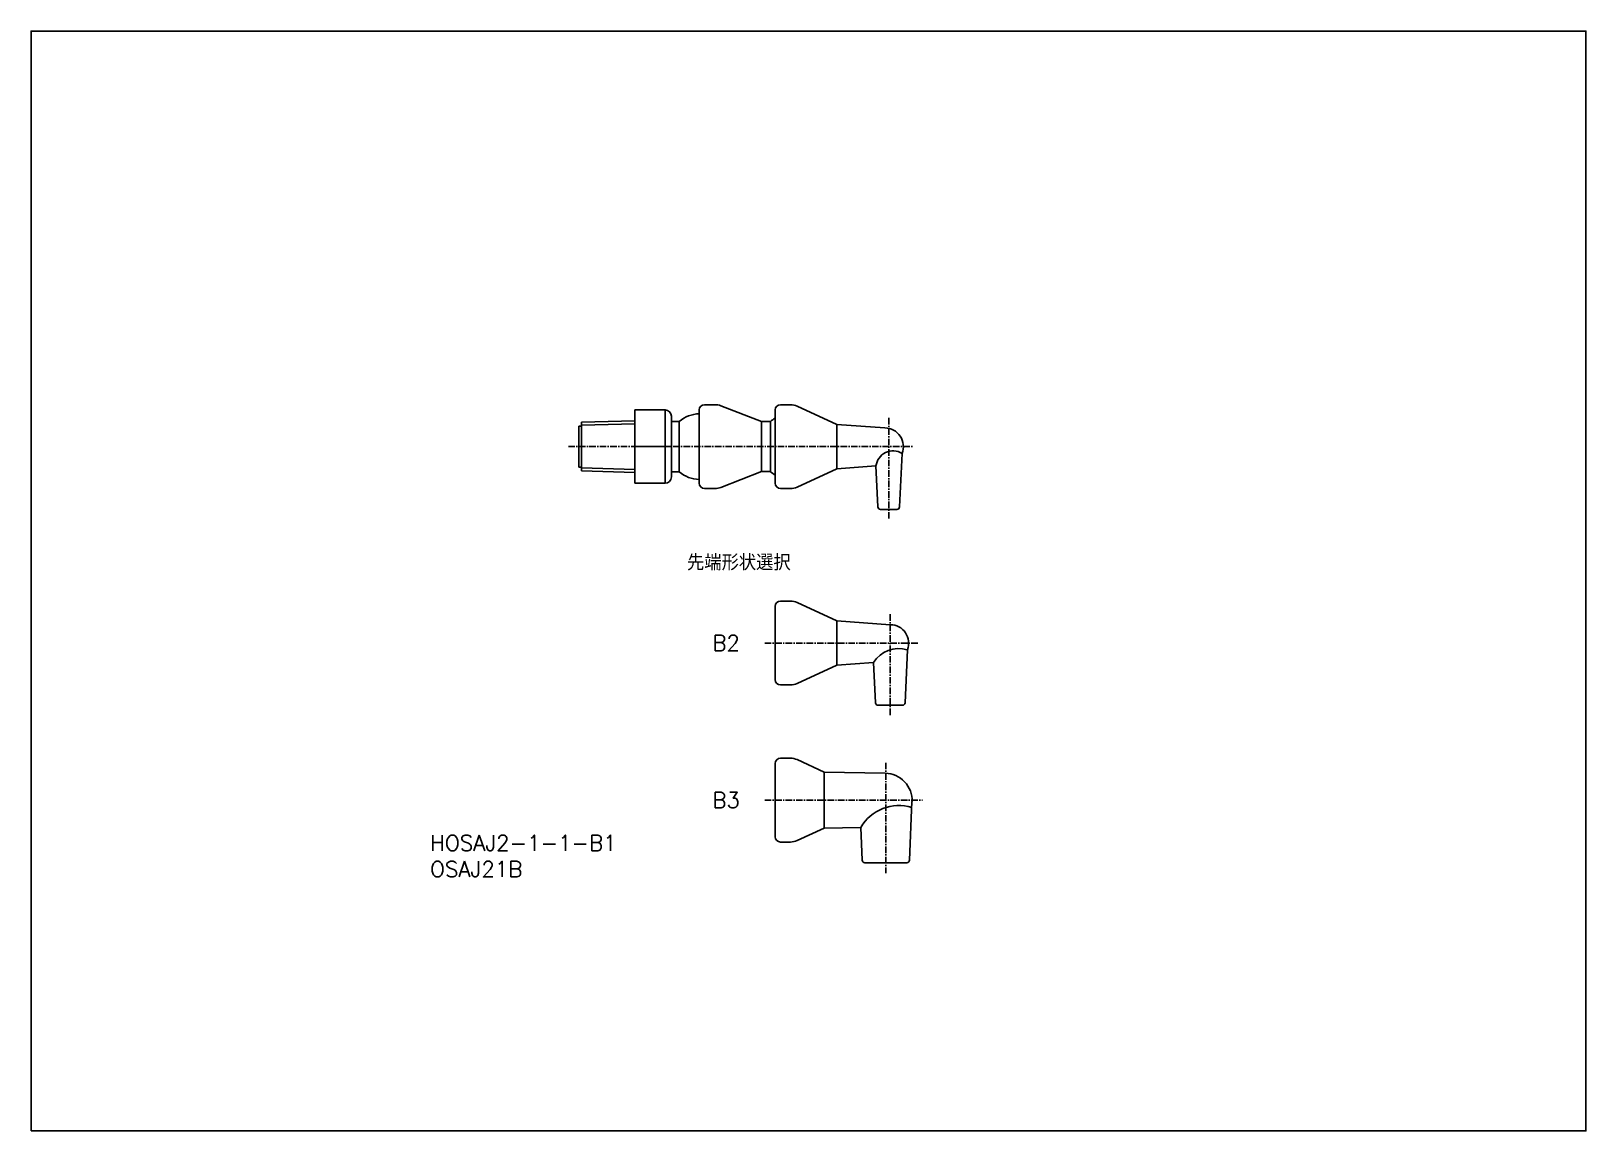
# Model space of a CAD drawing. Extents: x 0 to 297, y 0 to 210.
import ezdxf
from ezdxf.enums import TextEntityAlignment as Align

# ---------------------------------------------------------------- set-up
doc = ezdxf.new("R2010")
doc.units = 0
doc.linetypes.add('CENTER', pattern=[2, 1.25, -0.25, 0.25, -0.25])
doc.layers.get('0').update_dxf_attribs({"linetype": 'CONTINUOUS'})
doc.layers.get('DEFPOINTS').update_dxf_attribs({"linetype": 'CONTINUOUS'})
doc.layers.add('CENTER', color=1, linetype='CENTER')
doc.styles.get("Standard").update_dxf_attribs({"font": 'txt.shx', "bigfont": 'extfont.shx'})

msp = doc.modelspace()

# ---------------------------------------------------------------- linework, layer by layer
at = {"color": 7, "linetype": 'CONTINUOUS'}
for p, q in [((115.31, 137.66), (121.11, 137.66)), ((115.31, 137.66), (115.31, 123.66)), ((121.11, 137.66), (121.11, 123.66)), ((127.63, 137.66), (127.63, 124.81)), ((128.63, 138.66), (130.66, 138.66)), ((131.75, 138.46), (139.51, 135.45)), ((142.13, 137.66), (142.13, 123.66)), ((142.13, 137.66), (142.13, 123.66)), ((142.13, 137.66), (142.13, 123.66)), ((142.13, 137.66), (142.13, 123.66)), ((142.13, 137.66), (142.13, 123.66)), ((142.13, 137.66), (142.13, 123.66)), ((143.13, 138.66), (145.07, 138.66)), ((146.32, 138.39), (153.93, 134.91)), ((104.63, 134.56), (105.13, 134.56)), ((104.63, 134.56), (104.63, 126.76)), ((115.31, 135.61), (105.13, 135.31)), ((105.13, 135.31), (105.13, 126.01)), ((122.31, 136.46), (122.31, 124.86)), ((123.81, 135.48), (122.31, 135.48)), ((123.81, 135.48), (123.81, 125.85)), ((123.81, 135.26), (123.81, 126.06)), ((141.21, 135.45), (139.51, 135.45)), ((139.51, 135.45), (139.51, 125.88)), ((141.21, 135.45), (141.21, 125.88)), ((141.21, 135.45), (141.21, 125.88)), ((153.93, 134.91), (153.93, 126.41)), ((153.93, 134.91), (163.11, 134.24)), ((121.11, 130.66), (115.31, 130.66)), ((121.11, 130.66), (122.31, 130.66)), ((166.38, 129.36), (165.89, 119.14)), ((104.63, 126.76), (105.13, 126.76)), ((115.31, 125.71), (105.13, 126.01)), ((123.81, 125.85), (122.31, 125.85)), ((127.63, 124.81), (127.63, 123.66)), ((131.75, 122.87), (139.51, 125.88)), ((141.21, 125.88), (139.51, 125.88)), ((146.32, 122.94), (153.93, 126.41)), ((153.93, 126.41), (161.38, 126.96)), ((161.38, 126.96), (161.75, 119.14)), ((115.31, 123.66), (121.11, 123.66)), ((128.63, 122.66), (130.66, 122.66)), ((143.13, 122.66), (145.07, 122.66)), ((165.39, 118.66), (162.25, 118.66)), ((143.13, 101.16), (145.07, 101.16)), ((142.13, 100.16), (142.13, 86.16)), ((142.13, 100.16), (142.13, 86.16)), ((142.13, 100.16), (142.13, 86.16)), ((142.13, 100.16), (142.13, 86.16)), ((142.13, 100.16), (142.13, 86.16)), ((142.13, 100.16), (142.13, 86.16)), ((146.32, 100.89), (153.93, 97.41)), ((153.93, 97.41), (153.93, 88.91)), ((153.93, 97.41), (164.13, 96.66)), ((153.93, 88.91), (160.94, 89.43)), ((160.94, 89.43), (161.3, 81.74)), ((167.38, 91.86), (166.95, 81.74)), ((146.32, 85.43), (153.93, 88.91)), ((143.13, 85.16), (145.07, 85.16)), ((161.8, 81.26), (166.45, 81.26)), ((142.13, 70.16), (142.13, 56.16)), ((142.13, 70.16), (142.13, 56.16)), ((142.13, 70.16), (142.13, 56.16)), ((142.13, 70.16), (142.13, 56.16)), ((142.13, 70.16), (142.13, 56.16)), ((142.13, 70.16), (142.13, 56.16)), ((142.13, 70.16), (142.13, 56.16)), ((143.13, 71.16), (145.07, 71.16)), ((146.32, 70.89), (151.52, 68.51)), ((151.52, 68.51), (151.52, 57.81)), ((151.52, 68.51), (163.17, 68.31)), ((168.27, 62.89), (167.8, 51.69)), ((146.32, 55.43), (151.52, 57.81)), ((151.52, 57.81), (158.49, 57.93)), ((158.49, 57.93), (158.76, 51.69)), ((143.13, 55.16), (145.07, 55.16)), ((159.25, 51.21), (167.3, 51.21))]:
    msp.add_line(p, q, dxfattribs=at)
at = {"color": 3, "linetype": 'CONTINUOUS'}
for p, q in [((115.31, 135.03), (105.14, 134.73)), ((115.31, 126.29), (105.14, 126.59))]:
    msp.add_line(p, q, dxfattribs=at)
at = {"color": 1, "linetype": 'CENTER'}
msp.add_line((164.13, 98.66), (164.13, 79.26), dxfattribs=at)
at = {"color": 7, "linetype": 'CONTINUOUS'}
for centre, radius, start, end in [((121.11, 136.46), 1.2, 0, 90), ((127.83, 130.66), 6.28, 91.8265, 129.8394), ((128.63, 137.66), 1, 90, 180), ((130.66, 135.66), 3, 68.7832, 90), ((143.13, 137.66), 1, 90, 180), ((145.07, 135.66), 3, 65.4246, 90), ((145.23, 130.66), 6.25, 119.7357, 130.0309), ((163.05, 130.66), 3.58, 338.6284, 89.0931), ((164.65, 126.56), 3.29, 58.3388, 173.0142), ((121.11, 124.86), 1.2, 270, 0), ((127.83, 130.66), 6.28, 230.1606, 268.1735), ((145.23, 130.66), 6.25, 229.9691, 240.2643), ((128.63, 123.66), 1, 180, 270), ((130.66, 125.66), 3, 270, 291.2168), ((143.13, 123.66), 1, 180, 270), ((145.07, 125.66), 3, 270, 294.5754), ((162.25, 119.16), 0.5, 182.7006, 270), ((165.39, 119.16), 0.5, 270, 357.2994), ((143.13, 100.16), 1, 90, 180), ((145.07, 98.16), 3, 65.4246, 90), ((164.13, 93.16), 3.5, 338.1963, 90), ((165.75, 86.43), 5.67, 73.3329, 148.1091), ((143.13, 86.16), 1, 180, 270), ((145.07, 88.16), 3, 270, 294.5754), ((161.8, 81.76), 0.5, 182.7006, 270), ((166.45, 81.76), 0.5, 270, 357.5712), ((143.13, 70.16), 1, 90, 180), ((145.07, 68.16), 3, 65.4246, 90), ((163.08, 63.11), 5.2, 357.5527, 89.0253), ((165.75, 53.72), 8.4, 72.8537, 149.8875), ((143.13, 56.16), 1, 180, 270), ((145.07, 58.16), 3, 270, 294.5754), ((159.25, 51.71), 0.5, 182.4473, 270), ((167.3, 51.71), 0.5, 270, 357.5527)]:
    msp.add_arc(centre, radius, start, end, dxfattribs=at)
at = {"layer": 'CENTER', "color": 1, "linetype": 'CENTER'}
for p, q in [((163.82, 136.16), (163.82, 116.66)), ((102.63, 130.66), (168.63, 130.66)), ((140.13, 93.16), (169.63, 93.16)), ((140.13, 63.16), (170.28, 63.16))]:
    msp.add_line(p, q, dxfattribs=at)
at = {"layer": 'CENTER', "linetype": 'CENTER'}
msp.add_line((163.28, 70.31), (163.28, 49.21), dxfattribs=at)
at = {"layer": 'DEFPOINTS', "color": 7, "linetype": 'CONTINUOUS'}
msp.add_lwpolyline([(0, 0), (297, 0), (297, 210), (0, 210)], close=True, dxfattribs=at)

# ---------------------------------------------------------------- texts
at = {"color": 7, "linetype": 'CONTINUOUS'}
for s, p in [('先端形状選択', (125.29, 108.52)), ('B2', (130.13, 93.16)), ('B3', (130.13, 63.16)), ('HOSAJ2-1-1-B1', (76.23, 54.98)), ('OSAJ21B', (76.23, 49.98))]:
    msp.add_text(s, height=3, dxfattribs=at).set_placement(p, align=Align.MIDDLE_LEFT)

doc.saveas('drawing.dxf')
